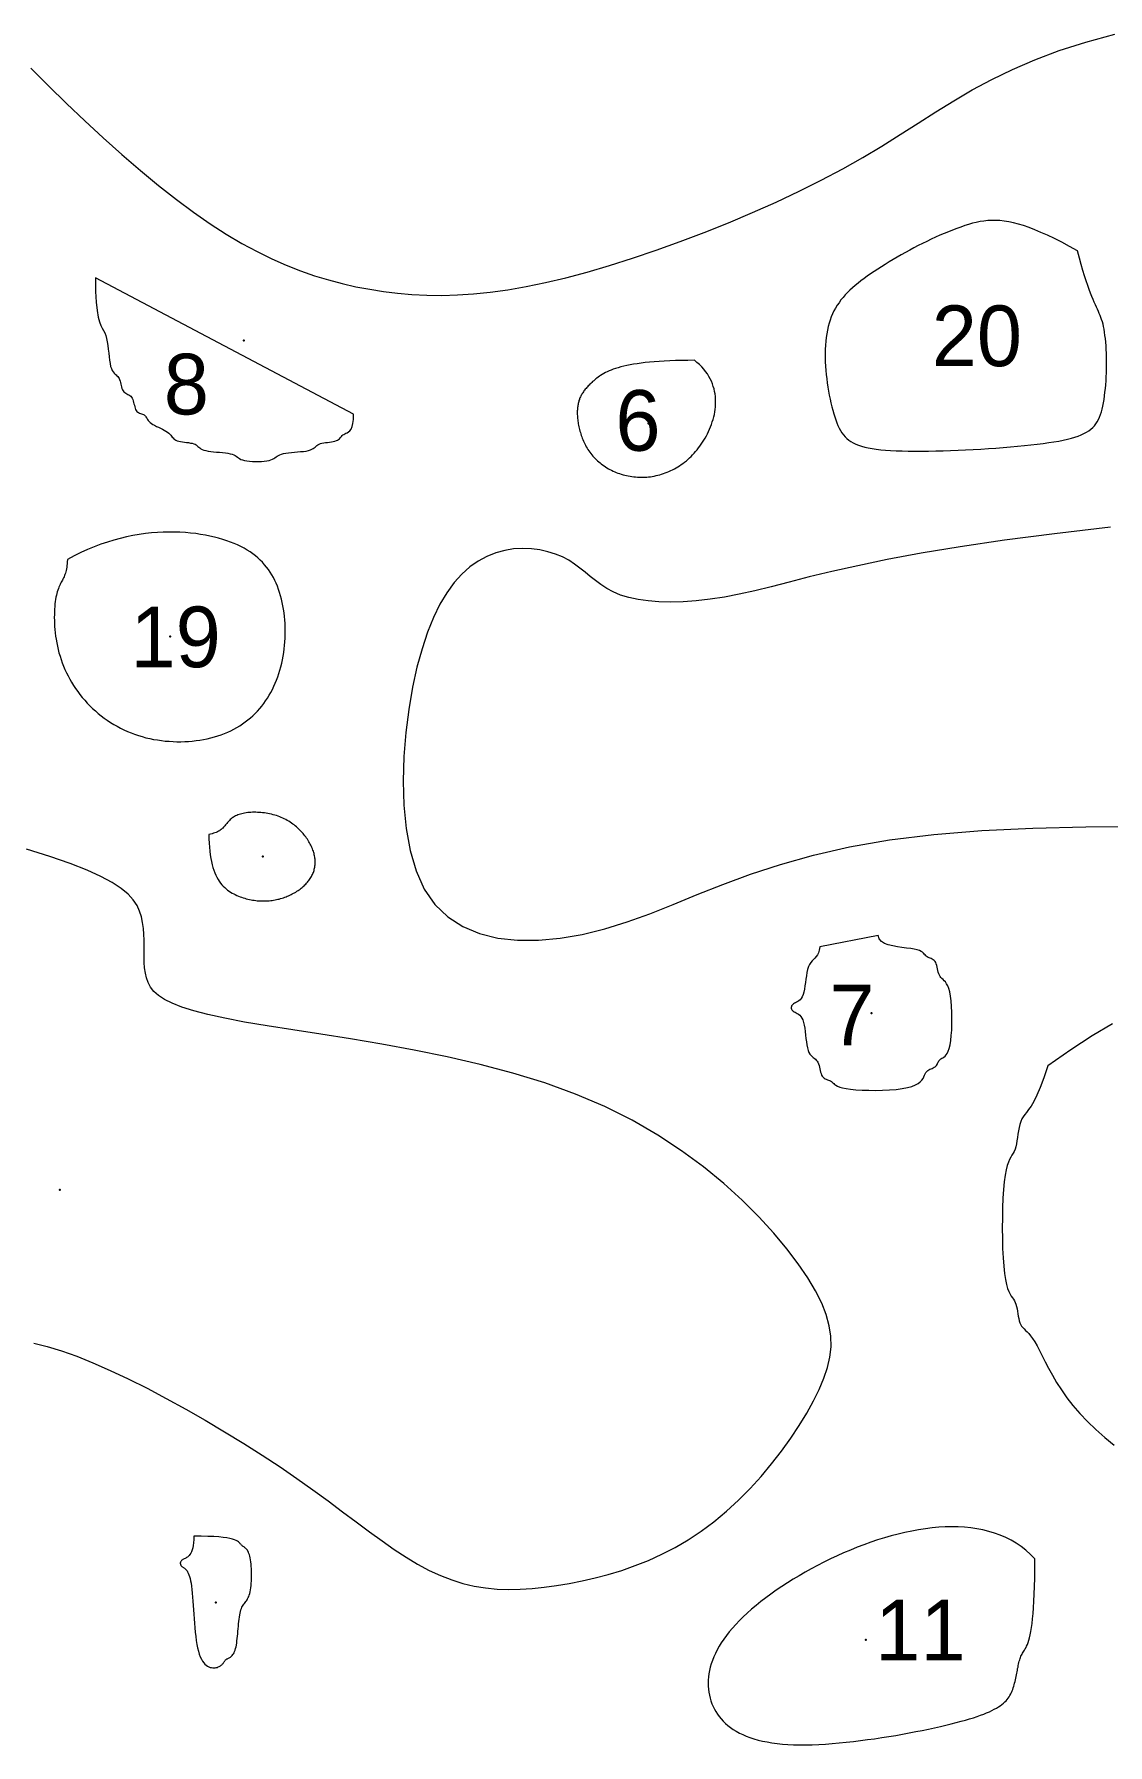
# Model space of a CAD drawing. Header units: millimetres. Extents: x 11.3 to 53.6, y 11.7 to 53.8.
# Drawn here: x 23.58 to 35.12, y 11.74 to 30.12 of the extents above; entities that cross this region are included whole.
import ezdxf
from ezdxf.enums import TextEntityAlignment as Align

# ---------------------------------------------------------------- set-up
doc = ezdxf.new("R2010")
doc.units = ezdxf.units.MM
for name, color, linetype in [('CONTOURS', 1, 'Continuous'), ('DIMENSIONS', 5, 'Continuous'), ('LABELS', 7, 'Continuous')]:
    doc.layers.add(name, color=color, linetype=linetype)

msp = doc.modelspace()

# ---------------------------------------------------------------- linework, layer by layer
at = {"layer": 'CONTOURS', "lineweight": 5}
for points in [[(23.549, 29.756), (23.737, 29.567), (23.93, 29.378), (24.128, 29.19), (24.327, 29.007), (24.527, 28.828), (24.726, 28.658), (24.922, 28.497), (25.113, 28.346), (25.298, 28.209), (25.476, 28.085), (25.649, 27.974), (25.817, 27.874), (25.98, 27.785), (26.138, 27.707), (26.294, 27.638), (26.447, 27.578), (26.597, 27.525), (26.746, 27.48), (26.895, 27.441), (27.043, 27.408), (27.191, 27.38), (27.34, 27.357), (27.491, 27.338), (27.645, 27.324), (27.803, 27.316), (27.965, 27.314), (28.133, 27.319), (28.307, 27.33), (28.487, 27.348), (28.676, 27.375), (28.874, 27.409), (29.081, 27.452), (29.299, 27.504), (29.529, 27.565), (29.768, 27.635), (30.016, 27.713), (30.269, 27.799), (30.527, 27.892), (30.787, 27.99), (31.047, 28.095), (31.305, 28.204), (31.558, 28.317), (31.806, 28.434), (32.045, 28.553), (32.275, 28.674), (32.492, 28.797), (32.697, 28.92), (32.894, 29.043), (33.085, 29.166), (33.275, 29.287), (33.468, 29.406), (33.667, 29.522), (33.876, 29.635), (34.099, 29.743), (34.339, 29.847), (34.6, 29.945), (34.887, 30.037), (35.201, 30.122)], [(35.153, 24.824), (34.553, 24.752), (34.014, 24.682), (33.537, 24.612), (33.119, 24.543), (32.754, 24.475), (32.436, 24.409), (32.157, 24.347), (31.914, 24.288), (31.699, 24.233), (31.506, 24.183), (31.33, 24.14), (31.163, 24.102), (31.003, 24.072), (30.849, 24.048), (30.701, 24.031), (30.56, 24.021), (30.426, 24.017), (30.3, 24.02), (30.183, 24.03), (30.075, 24.045), (29.976, 24.066), (29.888, 24.094), (29.809, 24.127), (29.739, 24.165), (29.676, 24.206), (29.617, 24.249), (29.561, 24.294), (29.506, 24.34), (29.451, 24.384), (29.393, 24.427), (29.331, 24.467), (29.262, 24.504), (29.187, 24.535), (29.105, 24.56), (29.019, 24.579), (28.928, 24.591), (28.834, 24.594), (28.738, 24.589), (28.642, 24.573), (28.545, 24.547), (28.45, 24.509), (28.357, 24.459), (28.267, 24.396), (28.181, 24.319), (28.098, 24.227), (28.02, 24.119), (27.946, 23.995), (27.876, 23.854), (27.812, 23.695), (27.753, 23.517), (27.699, 23.32), (27.651, 23.102), (27.611, 22.865), (27.579, 22.615), (27.558, 22.357), (27.55, 22.095), (27.557, 21.837), (27.581, 21.586), (27.625, 21.348), (27.689, 21.129), (27.777, 20.934), (27.89, 20.769), (28.029, 20.635), (28.19, 20.531), (28.37, 20.456), (28.568, 20.407), (28.781, 20.384), (29.005, 20.384), (29.237, 20.405), (29.475, 20.446), (29.717, 20.505), (29.959, 20.58), (30.202, 20.669), (30.452, 20.768), (30.712, 20.874), (30.988, 20.983), (31.285, 21.093), (31.607, 21.199), (31.961, 21.298), (32.349, 21.387), (32.779, 21.462), (33.253, 21.521), (33.77, 21.562), (34.319, 21.588), (34.889, 21.603), (35.47, 21.608)], [(23.58, 16.052), (23.724, 16.017), (23.877, 15.97), (24.041, 15.912), (24.215, 15.842), (24.401, 15.76), (24.596, 15.669), (24.798, 15.568), (25.004, 15.459), (25.213, 15.345), (25.423, 15.225), (25.631, 15.102), (25.836, 14.976), (26.035, 14.85), (26.227, 14.723), (26.409, 14.599), (26.581, 14.476), (26.744, 14.357), (26.898, 14.242), (27.046, 14.132), (27.187, 14.027), (27.323, 13.928), (27.454, 13.836), (27.582, 13.753), (27.706, 13.677), (27.829, 13.611), (27.951, 13.555), (28.072, 13.508), (28.193, 13.471), (28.315, 13.443), (28.437, 13.423), (28.559, 13.411), (28.684, 13.407), (28.809, 13.408), (28.937, 13.416), (29.067, 13.43), (29.199, 13.448), (29.335, 13.471), (29.473, 13.498), (29.613, 13.53), (29.755, 13.568), (29.899, 13.611), (30.043, 13.662), (30.187, 13.719), (30.331, 13.784), (30.474, 13.858), (30.615, 13.94), (30.754, 14.032), (30.891, 14.134), (31.024, 14.246), (31.154, 14.365), (31.279, 14.491), (31.398, 14.622), (31.511, 14.757), (31.618, 14.894), (31.717, 15.031), (31.808, 15.168), (31.889, 15.302), (31.961, 15.432), (32.023, 15.557), (32.073, 15.676), (32.111, 15.791), (32.137, 15.903), (32.149, 16.014), (32.147, 16.127), (32.13, 16.241), (32.098, 16.36), (32.049, 16.484), (31.983, 16.615), (31.899, 16.755), (31.796, 16.906), (31.674, 17.067), (31.533, 17.236), (31.373, 17.412), (31.194, 17.59), (30.996, 17.77), (30.778, 17.948), (30.542, 18.122), (30.286, 18.29), (30.011, 18.449), (29.717, 18.597), (29.404, 18.731), (29.074, 18.85), (28.73, 18.955), (28.378, 19.049), (28.023, 19.131), (27.669, 19.203), (27.321, 19.267), (26.985, 19.323), (26.664, 19.374), (26.364, 19.42), (26.089, 19.463), (25.845, 19.505), (25.633, 19.545), (25.452, 19.585), (25.299, 19.625), (25.172, 19.665), (25.069, 19.706), (24.986, 19.747), (24.921, 19.79), (24.871, 19.834), (24.835, 19.88), (24.809, 19.928), (24.791, 19.978), (24.779, 20.031), (24.771, 20.086), (24.767, 20.143), (24.765, 20.202), (24.765, 20.262), (24.765, 20.324), (24.765, 20.386), (24.763, 20.448), (24.758, 20.51), (24.75, 20.573), (24.737, 20.634), (24.718, 20.695), (24.69, 20.756), (24.65, 20.817), (24.594, 20.878), (24.52, 20.941), (24.423, 21.005), (24.301, 21.07), (24.152, 21.138), (23.97, 21.209), (23.754, 21.284), (23.5, 21.361)], [(35.174, 19.485), (34.957, 19.357), (34.726, 19.207), (34.479, 19.033), (34.479, 19.033), (34.436, 18.904), (34.397, 18.8), (34.361, 18.717), (34.328, 18.652), (34.299, 18.602), (34.273, 18.564), (34.25, 18.534), (34.231, 18.51), (34.214, 18.487), (34.199, 18.463), (34.188, 18.435), (34.178, 18.404), (34.17, 18.37), (34.164, 18.334), (34.158, 18.298), (34.153, 18.262), (34.147, 18.227), (34.141, 18.194), (34.135, 18.164), (34.127, 18.137), (34.117, 18.114), (34.106, 18.094), (34.094, 18.074), (34.081, 18.053), (34.068, 18.028), (34.055, 17.999), (34.042, 17.962), (34.03, 17.916), (34.02, 17.859), (34.01, 17.789), (34.003, 17.705), (33.997, 17.61), (33.993, 17.507), (33.991, 17.399), (33.99, 17.288), (33.991, 17.178), (33.994, 17.071), (33.999, 16.971), (34.005, 16.88), (34.013, 16.801), (34.023, 16.736), (34.034, 16.683), (34.047, 16.641), (34.059, 16.607), (34.073, 16.581), (34.086, 16.56), (34.098, 16.542), (34.11, 16.526), (34.12, 16.51), (34.13, 16.492), (34.137, 16.471), (34.143, 16.448), (34.149, 16.423), (34.153, 16.396), (34.158, 16.37), (34.162, 16.343), (34.167, 16.317), (34.173, 16.293), (34.18, 16.271), (34.188, 16.252), (34.198, 16.235), (34.21, 16.22), (34.224, 16.206), (34.239, 16.191), (34.256, 16.175), (34.274, 16.156), (34.294, 16.132), (34.316, 16.104), (34.339, 16.069), (34.364, 16.026), (34.39, 15.976), (34.419, 15.918), (34.451, 15.854), (34.487, 15.785), (34.528, 15.711), (34.574, 15.632), (34.626, 15.551), (34.684, 15.467), (34.75, 15.382), (34.824, 15.296), (34.906, 15.21), (34.996, 15.124), (35.091, 15.04), (35.193, 14.957)]]:
    msp.add_lwpolyline(points, dxfattribs=at)
for points in [[(34.8, 27.793), (34.712, 27.841), (34.629, 27.885), (34.55, 27.925), (34.476, 27.96), (34.406, 27.992), (34.34, 28.019), (34.278, 28.043), (34.219, 28.064), (34.163, 28.081), (34.11, 28.095), (34.06, 28.105), (34.011, 28.113), (33.965, 28.118), (33.92, 28.121), (33.876, 28.121), (33.834, 28.118), (33.793, 28.114), (33.751, 28.107), (33.711, 28.099), (33.67, 28.089), (33.628, 28.077), (33.587, 28.064), (33.544, 28.049), (33.5, 28.033), (33.456, 28.016), (33.411, 27.999), (33.366, 27.98), (33.32, 27.96), (33.273, 27.939), (33.227, 27.917), (33.18, 27.895), (33.134, 27.872), (33.087, 27.849), (33.041, 27.825), (32.995, 27.8), (32.949, 27.776), (32.904, 27.75), (32.86, 27.725), (32.816, 27.699), (32.773, 27.674), (32.731, 27.648), (32.69, 27.622), (32.651, 27.597), (32.612, 27.571), (32.575, 27.546), (32.539, 27.521), (32.504, 27.496), (32.471, 27.471), (32.44, 27.446), (32.409, 27.421), (32.38, 27.396), (32.353, 27.371), (32.326, 27.345), (32.301, 27.319), (32.278, 27.292), (32.256, 27.265), (32.235, 27.236), (32.216, 27.208), (32.197, 27.178), (32.181, 27.148), (32.166, 27.116), (32.152, 27.084), (32.139, 27.05), (32.128, 27.015), (32.118, 26.979), (32.11, 26.941), (32.103, 26.902), (32.097, 26.862), (32.092, 26.821), (32.089, 26.778), (32.087, 26.734), (32.086, 26.69), (32.087, 26.645), (32.088, 26.6), (32.09, 26.555), (32.093, 26.509), (32.098, 26.463), (32.103, 26.418), (32.108, 26.373), (32.115, 26.328), (32.122, 26.284), (32.13, 26.241), (32.139, 26.199), (32.148, 26.158), (32.157, 26.118), (32.168, 26.08), (32.178, 26.043), (32.189, 26.009), (32.2, 25.976), (32.212, 25.945), (32.224, 25.915), (32.237, 25.888), (32.251, 25.862), (32.266, 25.839), (32.282, 25.817), (32.3, 25.796), (32.319, 25.777), (32.34, 25.76), (32.363, 25.744), (32.388, 25.729), (32.415, 25.716), (32.445, 25.704), (32.477, 25.693), (32.512, 25.684), (32.55, 25.675), (32.591, 25.668), (32.636, 25.661), (32.684, 25.656), (32.735, 25.651), (32.79, 25.648), (32.85, 25.645), (32.913, 25.643), (32.979, 25.642), (33.049, 25.641), (33.122, 25.641), (33.197, 25.642), (33.274, 25.643), (33.353, 25.645), (33.433, 25.647), (33.514, 25.65), (33.596, 25.654), (33.678, 25.658), (33.76, 25.663), (33.841, 25.668), (33.921, 25.674), (34, 25.68), (34.078, 25.686), (34.154, 25.693), (34.227, 25.7), (34.297, 25.707), (34.365, 25.715), (34.429, 25.723), (34.489, 25.732), (34.545, 25.74), (34.597, 25.749), (34.646, 25.759), (34.691, 25.769), (34.733, 25.779), (34.771, 25.791), (34.806, 25.803), (34.839, 25.815), (34.868, 25.829), (34.895, 25.844), (34.92, 25.86), (34.942, 25.876), (34.962, 25.895), (34.98, 25.914), (34.996, 25.935), (35.011, 25.957), (35.024, 25.981), (35.035, 26.006), (35.046, 26.033), (35.055, 26.062), (35.063, 26.093), (35.071, 26.125), (35.078, 26.16), (35.084, 26.196), (35.089, 26.234), (35.094, 26.273), (35.098, 26.313), (35.102, 26.354), (35.105, 26.396), (35.107, 26.439), (35.109, 26.481), (35.11, 26.524), (35.111, 26.567), (35.111, 26.61), (35.11, 26.652), (35.109, 26.694), (35.107, 26.734), (35.105, 26.774), (35.102, 26.813), (35.098, 26.85), (35.094, 26.885), (35.09, 26.919), (35.084, 26.95), (35.079, 26.979), (35.073, 27.006), (35.066, 27.031), (35.058, 27.055), (35.051, 27.077), (35.042, 27.099), (35.033, 27.121), (35.023, 27.143), (35.013, 27.165), (35.002, 27.189), (34.991, 27.214), (34.979, 27.241), (34.966, 27.271), (34.952, 27.303), (34.938, 27.339), (34.924, 27.378), (34.908, 27.421), (34.892, 27.47), (34.875, 27.523), (34.857, 27.581), (34.839, 27.645), (34.82, 27.716), (34.8, 27.793)], [(24.242, 27.504), (24.244, 27.358), (24.251, 27.242), (24.26, 27.151), (24.272, 27.082), (24.286, 27.03), (24.3, 26.991), (24.315, 26.961), (24.33, 26.936), (24.343, 26.912), (24.354, 26.884), (24.363, 26.851), (24.37, 26.815), (24.376, 26.776), (24.381, 26.735), (24.385, 26.694), (24.39, 26.654), (24.394, 26.617), (24.4, 26.582), (24.406, 26.552), (24.414, 26.528), (24.423, 26.508), (24.432, 26.492), (24.443, 26.479), (24.453, 26.469), (24.464, 26.46), (24.474, 26.451), (24.483, 26.443), (24.491, 26.433), (24.498, 26.422), (24.503, 26.409), (24.508, 26.394), (24.512, 26.378), (24.516, 26.362), (24.519, 26.346), (24.523, 26.33), (24.528, 26.315), (24.534, 26.301), (24.54, 26.289), (24.549, 26.279), (24.558, 26.271), (24.569, 26.263), (24.58, 26.257), (24.591, 26.251), (24.602, 26.245), (24.613, 26.238), (24.622, 26.23), (24.631, 26.22), (24.638, 26.209), (24.644, 26.196), (24.649, 26.181), (24.653, 26.165), (24.657, 26.149), (24.661, 26.133), (24.665, 26.117), (24.669, 26.103), (24.674, 26.089), (24.681, 26.078), (24.689, 26.068), (24.698, 26.061), (24.707, 26.055), (24.718, 26.05), (24.728, 26.046), (24.739, 26.042), (24.749, 26.038), (24.759, 26.034), (24.767, 26.03), (24.774, 26.024), (24.78, 26.017), (24.786, 26.009), (24.791, 26), (24.797, 25.991), (24.803, 25.981), (24.811, 25.971), (24.82, 25.96), (24.831, 25.95), (24.845, 25.939), (24.861, 25.928), (24.879, 25.918), (24.899, 25.907), (24.92, 25.897), (24.941, 25.886), (24.962, 25.876), (24.982, 25.865), (25.001, 25.854), (25.017, 25.844), (25.031, 25.833), (25.043, 25.822), (25.052, 25.812), (25.061, 25.801), (25.069, 25.791), (25.077, 25.782), (25.085, 25.773), (25.095, 25.765), (25.107, 25.758), (25.121, 25.752), (25.138, 25.748), (25.157, 25.744), (25.178, 25.74), (25.199, 25.737), (25.221, 25.735), (25.243, 25.732), (25.263, 25.728), (25.282, 25.725), (25.299, 25.72), (25.313, 25.714), (25.325, 25.707), (25.336, 25.699), (25.345, 25.691), (25.355, 25.683), (25.365, 25.675), (25.376, 25.666), (25.391, 25.659), (25.408, 25.652), (25.429, 25.646), (25.454, 25.641), (25.482, 25.637), (25.513, 25.634), (25.545, 25.631), (25.577, 25.628), (25.609, 25.626), (25.639, 25.622), (25.667, 25.618), (25.692, 25.613), (25.713, 25.607), (25.73, 25.601), (25.744, 25.593), (25.756, 25.585), (25.768, 25.576), (25.779, 25.568), (25.792, 25.56), (25.807, 25.552), (25.824, 25.546), (25.845, 25.54), (25.871, 25.535), (25.899, 25.532), (25.93, 25.53), (25.962, 25.528), (25.994, 25.529), (26.026, 25.53), (26.056, 25.532), (26.084, 25.536), (26.109, 25.541), (26.129, 25.547), (26.146, 25.554), (26.16, 25.561), (26.172, 25.57), (26.184, 25.578), (26.196, 25.586), (26.209, 25.594), (26.224, 25.602), (26.242, 25.609), (26.263, 25.614), (26.289, 25.619), (26.319, 25.623), (26.35, 25.626), (26.383, 25.629), (26.416, 25.632), (26.448, 25.635), (26.479, 25.638), (26.508, 25.642), (26.532, 25.647), (26.553, 25.653), (26.57, 25.66), (26.584, 25.668), (26.595, 25.676), (26.605, 25.684), (26.615, 25.693), (26.624, 25.701), (26.634, 25.708), (26.646, 25.715), (26.66, 25.721), (26.677, 25.725), (26.696, 25.729), (26.716, 25.732), (26.737, 25.735), (26.758, 25.738), (26.779, 25.741), (26.799, 25.744), (26.817, 25.749), (26.833, 25.754), (26.846, 25.76), (26.857, 25.767), (26.866, 25.774), (26.874, 25.783), (26.881, 25.791), (26.888, 25.799), (26.895, 25.807), (26.902, 25.815), (26.911, 25.821), (26.922, 25.827), (26.935, 25.832), (26.949, 25.839), (26.963, 25.847), (26.977, 25.86), (26.99, 25.878), (27.001, 25.904), (27.01, 25.937), (27.016, 25.981), (27.018, 26.037), (24.242, 27.504)], [(30.68, 26.617), (30.609, 26.616), (30.541, 26.615), (30.476, 26.614), (30.415, 26.611), (30.357, 26.608), (30.301, 26.605), (30.249, 26.601), (30.199, 26.597), (30.152, 26.592), (30.108, 26.586), (30.066, 26.58), (30.026, 26.574), (29.989, 26.567), (29.954, 26.56), (29.921, 26.553), (29.89, 26.545), (29.861, 26.537), (29.834, 26.529), (29.809, 26.52), (29.786, 26.512), (29.763, 26.503), (29.743, 26.493), (29.724, 26.484), (29.706, 26.475), (29.689, 26.465), (29.673, 26.455), (29.659, 26.446), (29.645, 26.436), (29.632, 26.426), (29.62, 26.416), (29.609, 26.407), (29.598, 26.397), (29.587, 26.388), (29.577, 26.378), (29.567, 26.369), (29.558, 26.36), (29.549, 26.35), (29.54, 26.341), (29.532, 26.332), (29.524, 26.323), (29.516, 26.314), (29.508, 26.305), (29.501, 26.296), (29.494, 26.287), (29.488, 26.278), (29.482, 26.269), (29.476, 26.26), (29.47, 26.251), (29.465, 26.242), (29.46, 26.232), (29.456, 26.223), (29.451, 26.213), (29.447, 26.203), (29.444, 26.194), (29.44, 26.184), (29.437, 26.173), (29.434, 26.163), (29.432, 26.152), (29.43, 26.142), (29.428, 26.131), (29.426, 26.119), (29.425, 26.108), (29.424, 26.096), (29.423, 26.084), (29.422, 26.072), (29.422, 26.059), (29.422, 26.046), (29.422, 26.033), (29.423, 26.019), (29.424, 26.006), (29.425, 25.991), (29.427, 25.977), (29.428, 25.963), (29.431, 25.948), (29.433, 25.933), (29.436, 25.918), (29.439, 25.903), (29.442, 25.888), (29.446, 25.872), (29.45, 25.857), (29.455, 25.841), (29.459, 25.826), (29.464, 25.81), (29.47, 25.795), (29.476, 25.779), (29.482, 25.764), (29.489, 25.748), (29.496, 25.733), (29.503, 25.718), (29.511, 25.703), (29.519, 25.688), (29.528, 25.673), (29.537, 25.658), (29.547, 25.644), (29.556, 25.629), (29.567, 25.615), (29.578, 25.602), (29.589, 25.588), (29.601, 25.575), (29.613, 25.562), (29.625, 25.549), (29.638, 25.537), (29.652, 25.525), (29.666, 25.514), (29.68, 25.503), (29.694, 25.492), (29.71, 25.481), (29.725, 25.471), (29.741, 25.462), (29.757, 25.452), (29.773, 25.443), (29.79, 25.435), (29.807, 25.427), (29.824, 25.419), (29.841, 25.412), (29.859, 25.405), (29.877, 25.399), (29.895, 25.393), (29.914, 25.387), (29.933, 25.382), (29.951, 25.378), (29.97, 25.374), (29.99, 25.37), (30.009, 25.367), (30.028, 25.365), (30.048, 25.363), (30.068, 25.361), (30.088, 25.36), (30.107, 25.36), (30.127, 25.36), (30.147, 25.361), (30.168, 25.362), (30.188, 25.364), (30.208, 25.366), (30.228, 25.369), (30.248, 25.373), (30.268, 25.377), (30.288, 25.381), (30.308, 25.387), (30.328, 25.392), (30.348, 25.399), (30.368, 25.406), (30.387, 25.414), (30.407, 25.422), (30.426, 25.431), (30.446, 25.44), (30.465, 25.45), (30.484, 25.461), (30.503, 25.472), (30.521, 25.484), (30.54, 25.496), (30.558, 25.509), (30.576, 25.523), (30.594, 25.537), (30.611, 25.552), (30.628, 25.568), (30.645, 25.584), (30.662, 25.601), (30.678, 25.619), (30.694, 25.637), (30.71, 25.655), (30.725, 25.675), (30.74, 25.695), (30.755, 25.715), (30.769, 25.737), (30.783, 25.759), (30.796, 25.781), (30.809, 25.805), (30.821, 25.828), (30.833, 25.853), (30.844, 25.877), (30.855, 25.903), (30.864, 25.928), (30.873, 25.954), (30.881, 25.981), (30.888, 26.008), (30.895, 26.034), (30.9, 26.062), (30.904, 26.089), (30.907, 26.117), (30.909, 26.144), (30.909, 26.172), (30.909, 26.2), (30.907, 26.227), (30.903, 26.255), (30.898, 26.283), (30.892, 26.31), (30.884, 26.337), (30.875, 26.365), (30.864, 26.391), (30.851, 26.418), (30.836, 26.444), (30.82, 26.47), (30.801, 26.496), (30.781, 26.521), (30.759, 26.546), (30.735, 26.57), (30.708, 26.593), (30.68, 26.617)], [(23.941, 24.476), (23.94, 24.452), (23.939, 24.431), (23.937, 24.411), (23.935, 24.392), (23.932, 24.375), (23.929, 24.359), (23.925, 24.343), (23.92, 24.329), (23.915, 24.316), (23.91, 24.303), (23.905, 24.29), (23.899, 24.278), (23.893, 24.266), (23.887, 24.255), (23.881, 24.243), (23.875, 24.231), (23.868, 24.219), (23.862, 24.206), (23.856, 24.192), (23.85, 24.178), (23.844, 24.163), (23.838, 24.147), (23.833, 24.13), (23.828, 24.111), (23.823, 24.092), (23.818, 24.07), (23.814, 24.047), (23.811, 24.023), (23.807, 23.998), (23.805, 23.971), (23.803, 23.943), (23.801, 23.914), (23.801, 23.884), (23.8, 23.853), (23.801, 23.822), (23.802, 23.789), (23.804, 23.756), (23.807, 23.722), (23.811, 23.688), (23.815, 23.653), (23.82, 23.618), (23.827, 23.582), (23.834, 23.546), (23.842, 23.51), (23.851, 23.474), (23.862, 23.438), (23.873, 23.402), (23.886, 23.366), (23.9, 23.33), (23.915, 23.294), (23.931, 23.259), (23.948, 23.224), (23.967, 23.19), (23.986, 23.156), (24.007, 23.122), (24.029, 23.089), (24.052, 23.057), (24.076, 23.025), (24.101, 22.994), (24.128, 22.963), (24.155, 22.933), (24.183, 22.904), (24.212, 22.876), (24.242, 22.849), (24.273, 22.822), (24.304, 22.796), (24.337, 22.772), (24.37, 22.748), (24.404, 22.725), (24.439, 22.704), (24.475, 22.683), (24.512, 22.663), (24.549, 22.645), (24.587, 22.628), (24.625, 22.612), (24.664, 22.598), (24.704, 22.584), (24.744, 22.572), (24.785, 22.561), (24.826, 22.552), (24.867, 22.543), (24.909, 22.536), (24.951, 22.53), (24.993, 22.525), (25.035, 22.522), (25.077, 22.519), (25.119, 22.518), (25.16, 22.518), (25.202, 22.519), (25.243, 22.521), (25.284, 22.525), (25.325, 22.529), (25.365, 22.535), (25.405, 22.542), (25.444, 22.55), (25.483, 22.559), (25.521, 22.569), (25.558, 22.58), (25.594, 22.593), (25.63, 22.606), (25.664, 22.621), (25.698, 22.636), (25.731, 22.653), (25.763, 22.671), (25.794, 22.689), (25.824, 22.709), (25.853, 22.73), (25.881, 22.751), (25.908, 22.774), (25.934, 22.797), (25.96, 22.822), (25.984, 22.847), (26.008, 22.873), (26.03, 22.9), (26.052, 22.928), (26.072, 22.957), (26.092, 22.987), (26.111, 23.017), (26.129, 23.048), (26.146, 23.08), (26.161, 23.113), (26.176, 23.146), (26.19, 23.18), (26.203, 23.215), (26.215, 23.251), (26.226, 23.287), (26.236, 23.324), (26.245, 23.361), (26.254, 23.399), (26.261, 23.437), (26.267, 23.476), (26.272, 23.514), (26.276, 23.553), (26.279, 23.592), (26.282, 23.632), (26.283, 23.671), (26.283, 23.71), (26.283, 23.749), (26.281, 23.788), (26.278, 23.827), (26.275, 23.865), (26.27, 23.903), (26.265, 23.941), (26.258, 23.978), (26.251, 24.015), (26.242, 24.051), (26.233, 24.086), (26.222, 24.121), (26.211, 24.155), (26.199, 24.188), (26.185, 24.22), (26.171, 24.251), (26.155, 24.282), (26.139, 24.311), (26.121, 24.34), (26.102, 24.368), (26.082, 24.394), (26.061, 24.42), (26.038, 24.446), (26.014, 24.47), (25.989, 24.493), (25.962, 24.516), (25.934, 24.537), (25.904, 24.558), (25.873, 24.578), (25.841, 24.597), (25.807, 24.615), (25.771, 24.632), (25.734, 24.648), (25.695, 24.664), (25.654, 24.678), (25.611, 24.692), (25.567, 24.705), (25.521, 24.716), (25.473, 24.727), (25.424, 24.737), (25.373, 24.746), (25.32, 24.754), (25.265, 24.76), (25.209, 24.765), (25.151, 24.769), (25.092, 24.771), (25.032, 24.771), (24.971, 24.77), (24.908, 24.766), (24.844, 24.761), (24.779, 24.754), (24.713, 24.745), (24.646, 24.733), (24.578, 24.719), (24.51, 24.703), (24.441, 24.684), (24.371, 24.663), (24.3, 24.639), (24.229, 24.612), (24.157, 24.583), (24.086, 24.55), (24.013, 24.515), (23.941, 24.476)], [(25.462, 21.522), (25.463, 21.473), (25.464, 21.427), (25.467, 21.383), (25.471, 21.341), (25.476, 21.301), (25.482, 21.264), (25.489, 21.229), (25.497, 21.196), (25.506, 21.165), (25.515, 21.136), (25.526, 21.109), (25.537, 21.084), (25.549, 21.06), (25.561, 21.038), (25.574, 21.018), (25.588, 20.999), (25.602, 20.981), (25.617, 20.965), (25.632, 20.95), (25.647, 20.936), (25.663, 20.923), (25.679, 20.912), (25.695, 20.901), (25.712, 20.891), (25.729, 20.882), (25.746, 20.874), (25.763, 20.866), (25.78, 20.859), (25.797, 20.852), (25.814, 20.846), (25.831, 20.84), (25.848, 20.835), (25.864, 20.83), (25.881, 20.826), (25.898, 20.822), (25.915, 20.819), (25.932, 20.816), (25.948, 20.813), (25.965, 20.811), (25.982, 20.809), (25.998, 20.808), (26.015, 20.807), (26.031, 20.806), (26.047, 20.806), (26.063, 20.806), (26.079, 20.806), (26.095, 20.807), (26.111, 20.809), (26.127, 20.81), (26.142, 20.812), (26.158, 20.815), (26.173, 20.817), (26.189, 20.82), (26.204, 20.824), (26.219, 20.827), (26.233, 20.831), (26.248, 20.836), (26.263, 20.84), (26.277, 20.845), (26.291, 20.85), (26.305, 20.856), (26.319, 20.862), (26.332, 20.868), (26.346, 20.874), (26.359, 20.881), (26.372, 20.888), (26.384, 20.895), (26.397, 20.902), (26.409, 20.91), (26.421, 20.917), (26.432, 20.926), (26.443, 20.934), (26.454, 20.942), (26.465, 20.951), (26.475, 20.96), (26.485, 20.969), (26.495, 20.978), (26.504, 20.988), (26.513, 20.997), (26.522, 21.007), (26.53, 21.017), (26.538, 21.027), (26.545, 21.037), (26.552, 21.048), (26.559, 21.058), (26.565, 21.069), (26.57, 21.08), (26.576, 21.091), (26.58, 21.102), (26.585, 21.113), (26.589, 21.124), (26.592, 21.135), (26.595, 21.147), (26.598, 21.158), (26.6, 21.17), (26.602, 21.182), (26.603, 21.193), (26.604, 21.205), (26.604, 21.217), (26.604, 21.229), (26.604, 21.241), (26.603, 21.254), (26.602, 21.266), (26.6, 21.278), (26.598, 21.291), (26.595, 21.303), (26.592, 21.316), (26.589, 21.328), (26.585, 21.341), (26.58, 21.353), (26.576, 21.366), (26.57, 21.379), (26.565, 21.392), (26.559, 21.405), (26.552, 21.417), (26.545, 21.43), (26.538, 21.443), (26.53, 21.456), (26.522, 21.469), (26.513, 21.481), (26.504, 21.494), (26.494, 21.507), (26.484, 21.519), (26.474, 21.531), (26.463, 21.543), (26.452, 21.555), (26.441, 21.567), (26.429, 21.579), (26.417, 21.59), (26.404, 21.601), (26.391, 21.612), (26.378, 21.623), (26.364, 21.633), (26.35, 21.643), (26.335, 21.653), (26.32, 21.662), (26.305, 21.671), (26.289, 21.68), (26.273, 21.688), (26.257, 21.696), (26.24, 21.703), (26.223, 21.71), (26.206, 21.717), (26.188, 21.723), (26.17, 21.728), (26.152, 21.733), (26.134, 21.738), (26.115, 21.742), (26.097, 21.746), (26.078, 21.749), (26.059, 21.752), (26.04, 21.754), (26.022, 21.756), (26.003, 21.757), (25.985, 21.758), (25.966, 21.759), (25.948, 21.759), (25.93, 21.759), (25.913, 21.758), (25.895, 21.757), (25.879, 21.755), (25.862, 21.753), (25.846, 21.75), (25.83, 21.747), (25.815, 21.744), (25.801, 21.74), (25.787, 21.736), (25.774, 21.731), (25.761, 21.726), (25.749, 21.721), (25.738, 21.715), (25.728, 21.708), (25.718, 21.702), (25.709, 21.695), (25.7, 21.687), (25.692, 21.68), (25.685, 21.672), (25.677, 21.664), (25.67, 21.656), (25.663, 21.648), (25.656, 21.639), (25.649, 21.631), (25.642, 21.623), (25.635, 21.615), (25.628, 21.606), (25.62, 21.598), (25.612, 21.59), (25.604, 21.583), (25.595, 21.575), (25.585, 21.568), (25.575, 21.561), (25.564, 21.555), (25.553, 21.549), (25.54, 21.543), (25.527, 21.538), (25.512, 21.533), (25.497, 21.529), (25.48, 21.525), (25.462, 21.522)], [(32.028, 20.312), (32.023, 20.278), (32.015, 20.25), (32.004, 20.227), (31.99, 20.208), (31.976, 20.192), (31.961, 20.177), (31.945, 20.162), (31.931, 20.145), (31.918, 20.124), (31.906, 20.1), (31.897, 20.07), (31.89, 20.038), (31.884, 20.002), (31.879, 19.966), (31.874, 19.929), (31.869, 19.893), (31.863, 19.858), (31.857, 19.827), (31.849, 19.8), (31.84, 19.777), (31.829, 19.759), (31.817, 19.745), (31.804, 19.734), (31.792, 19.725), (31.779, 19.718), (31.767, 19.712), (31.755, 19.706), (31.745, 19.701), (31.737, 19.694), (31.73, 19.687), (31.726, 19.679), (31.723, 19.67), (31.721, 19.661), (31.722, 19.652), (31.724, 19.643), (31.729, 19.635), (31.735, 19.627), (31.742, 19.62), (31.752, 19.614), (31.763, 19.609), (31.775, 19.603), (31.787, 19.596), (31.8, 19.588), (31.813, 19.578), (31.825, 19.564), (31.836, 19.548), (31.846, 19.527), (31.855, 19.501), (31.861, 19.471), (31.867, 19.438), (31.872, 19.402), (31.876, 19.365), (31.88, 19.328), (31.884, 19.292), (31.89, 19.258), (31.896, 19.227), (31.903, 19.2), (31.912, 19.178), (31.922, 19.16), (31.934, 19.146), (31.945, 19.134), (31.957, 19.124), (31.969, 19.115), (31.981, 19.106), (31.991, 19.096), (32, 19.085), (32.008, 19.072), (32.014, 19.056), (32.02, 19.039), (32.024, 19.021), (32.028, 19.003), (32.032, 18.984), (32.037, 18.967), (32.042, 18.95), (32.048, 18.935), (32.055, 18.922), (32.064, 18.911), (32.075, 18.902), (32.086, 18.896), (32.098, 18.89), (32.11, 18.885), (32.122, 18.881), (32.134, 18.877), (32.144, 18.872), (32.154, 18.867), (32.162, 18.86), (32.17, 18.852), (32.178, 18.843), (32.188, 18.834), (32.202, 18.825), (32.219, 18.815), (32.243, 18.806), (32.273, 18.797), (32.312, 18.789), (32.36, 18.782), (32.417, 18.777), (32.483, 18.773), (32.554, 18.771), (32.628, 18.77), (32.704, 18.772), (32.778, 18.775), (32.848, 18.781), (32.914, 18.789), (32.971, 18.8), (33.018, 18.812), (33.056, 18.828), (33.086, 18.844), (33.109, 18.862), (33.125, 18.881), (33.138, 18.899), (33.147, 18.917), (33.155, 18.934), (33.162, 18.949), (33.169, 18.963), (33.179, 18.974), (33.189, 18.983), (33.201, 18.99), (33.212, 18.997), (33.225, 19.002), (33.237, 19.007), (33.248, 19.012), (33.259, 19.018), (33.268, 19.024), (33.276, 19.031), (33.283, 19.039), (33.289, 19.048), (33.294, 19.058), (33.299, 19.068), (33.304, 19.077), (33.309, 19.087), (33.315, 19.095), (33.322, 19.103), (33.33, 19.11), (33.34, 19.115), (33.351, 19.121), (33.362, 19.128), (33.375, 19.138), (33.387, 19.151), (33.399, 19.168), (33.41, 19.191), (33.42, 19.221), (33.429, 19.259), (33.437, 19.305), (33.442, 19.359), (33.446, 19.418), (33.448, 19.481), (33.449, 19.546), (33.448, 19.61), (33.445, 19.673), (33.44, 19.731), (33.434, 19.784), (33.425, 19.829), (33.415, 19.865), (33.404, 19.894), (33.392, 19.917), (33.379, 19.935), (33.366, 19.949), (33.354, 19.961), (33.342, 19.972), (33.331, 19.982), (33.321, 19.994), (33.314, 20.008), (33.307, 20.023), (33.302, 20.041), (33.297, 20.059), (33.293, 20.077), (33.289, 20.096), (33.285, 20.113), (33.28, 20.13), (33.274, 20.145), (33.267, 20.157), (33.258, 20.167), (33.248, 20.175), (33.237, 20.182), (33.226, 20.187), (33.215, 20.192), (33.204, 20.196), (33.193, 20.2), (33.183, 20.205), (33.174, 20.211), (33.167, 20.218), (33.16, 20.226), (33.152, 20.235), (33.144, 20.244), (33.132, 20.254), (33.118, 20.263), (33.099, 20.272), (33.074, 20.281), (33.044, 20.288), (33.006, 20.295), (32.961, 20.3), (32.912, 20.306), (32.862, 20.313), (32.812, 20.322), (32.765, 20.334), (32.723, 20.35), (32.69, 20.372), (32.666, 20.399), (32.656, 20.434), (32.028, 20.312)], [(25.299, 13.98), (25.299, 13.942), (25.296, 13.908), (25.293, 13.879), (25.288, 13.853), (25.282, 13.831), (25.275, 13.812), (25.267, 13.796), (25.259, 13.783), (25.251, 13.772), (25.242, 13.763), (25.232, 13.755), (25.223, 13.749), (25.214, 13.744), (25.206, 13.74), (25.197, 13.737), (25.19, 13.733), (25.183, 13.729), (25.177, 13.725), (25.171, 13.721), (25.167, 13.716), (25.163, 13.711), (25.16, 13.706), (25.158, 13.701), (25.156, 13.696), (25.155, 13.691), (25.155, 13.685), (25.156, 13.68), (25.157, 13.675), (25.159, 13.67), (25.161, 13.665), (25.164, 13.661), (25.168, 13.657), (25.172, 13.653), (25.177, 13.649), (25.182, 13.646), (25.188, 13.642), (25.194, 13.639), (25.2, 13.634), (25.207, 13.629), (25.214, 13.622), (25.22, 13.614), (25.227, 13.605), (25.234, 13.594), (25.241, 13.58), (25.247, 13.564), (25.254, 13.546), (25.26, 13.524), (25.265, 13.5), (25.271, 13.472), (25.275, 13.44), (25.279, 13.404), (25.283, 13.366), (25.287, 13.324), (25.29, 13.28), (25.293, 13.235), (25.296, 13.188), (25.299, 13.14), (25.303, 13.091), (25.306, 13.043), (25.31, 12.994), (25.315, 12.947), (25.32, 12.902), (25.326, 12.858), (25.333, 12.816), (25.34, 12.778), (25.349, 12.742), (25.358, 12.71), (25.369, 12.683), (25.381, 12.658), (25.393, 12.637), (25.406, 12.619), (25.42, 12.604), (25.433, 12.592), (25.448, 12.582), (25.462, 12.575), (25.476, 12.569), (25.49, 12.566), (25.504, 12.564), (25.517, 12.564), (25.53, 12.565), (25.542, 12.567), (25.553, 12.569), (25.563, 12.573), (25.573, 12.577), (25.581, 12.581), (25.588, 12.586), (25.594, 12.591), (25.6, 12.596), (25.605, 12.601), (25.61, 12.606), (25.614, 12.612), (25.618, 12.617), (25.622, 12.623), (25.625, 12.628), (25.629, 12.633), (25.632, 12.638), (25.636, 12.643), (25.64, 12.648), (25.645, 12.652), (25.649, 12.655), (25.655, 12.659), (25.661, 12.662), (25.667, 12.665), (25.673, 12.668), (25.68, 12.671), (25.687, 12.675), (25.694, 12.68), (25.7, 12.685), (25.707, 12.691), (25.714, 12.698), (25.721, 12.706), (25.727, 12.715), (25.733, 12.726), (25.739, 12.739), (25.745, 12.754), (25.749, 12.77), (25.754, 12.789), (25.758, 12.809), (25.761, 12.831), (25.764, 12.855), (25.767, 12.879), (25.77, 12.905), (25.772, 12.931), (25.774, 12.958), (25.777, 12.984), (25.779, 13.011), (25.781, 13.037), (25.784, 13.062), (25.787, 13.087), (25.79, 13.11), (25.794, 13.132), (25.798, 13.152), (25.802, 13.171), (25.807, 13.187), (25.813, 13.202), (25.818, 13.215), (25.825, 13.226), (25.831, 13.237), (25.838, 13.247), (25.845, 13.257), (25.851, 13.266), (25.858, 13.276), (25.865, 13.285), (25.872, 13.295), (25.878, 13.306), (25.884, 13.318), (25.89, 13.331), (25.896, 13.346), (25.901, 13.363), (25.905, 13.381), (25.909, 13.402), (25.912, 13.424), (25.915, 13.447), (25.917, 13.472), (25.919, 13.497), (25.92, 13.523), (25.921, 13.55), (25.921, 13.577), (25.92, 13.603), (25.919, 13.629), (25.918, 13.655), (25.916, 13.679), (25.913, 13.702), (25.91, 13.724), (25.907, 13.745), (25.903, 13.763), (25.898, 13.779), (25.893, 13.794), (25.888, 13.806), (25.882, 13.817), (25.876, 13.827), (25.87, 13.835), (25.863, 13.843), (25.857, 13.849), (25.85, 13.854), (25.844, 13.859), (25.837, 13.864), (25.831, 13.868), (25.825, 13.872), (25.819, 13.877), (25.814, 13.881), (25.808, 13.886), (25.804, 13.892), (25.799, 13.898), (25.794, 13.905), (25.787, 13.911), (25.779, 13.919), (25.768, 13.926), (25.754, 13.933), (25.737, 13.94), (25.715, 13.947), (25.687, 13.954), (25.654, 13.96), (25.615, 13.965), (25.568, 13.97), (25.514, 13.974), (25.452, 13.977), (25.38, 13.979), (25.299, 13.98)], [(34.34, 13.736), (34.293, 13.783), (34.244, 13.827), (34.192, 13.867), (34.139, 13.903), (34.084, 13.935), (34.027, 13.964), (33.968, 13.989), (33.908, 14.012), (33.846, 14.03), (33.782, 14.046), (33.718, 14.059), (33.652, 14.068), (33.585, 14.075), (33.517, 14.079), (33.447, 14.08), (33.377, 14.078), (33.307, 14.074), (33.235, 14.068), (33.163, 14.059), (33.091, 14.048), (33.018, 14.034), (32.944, 14.019), (32.871, 14.001), (32.797, 13.982), (32.723, 13.961), (32.649, 13.938), (32.576, 13.913), (32.502, 13.887), (32.429, 13.859), (32.357, 13.83), (32.285, 13.799), (32.214, 13.767), (32.143, 13.734), (32.073, 13.7), (32.005, 13.665), (31.937, 13.629), (31.871, 13.592), (31.806, 13.554), (31.742, 13.516), (31.68, 13.477), (31.619, 13.437), (31.56, 13.397), (31.503, 13.357), (31.448, 13.316), (31.395, 13.275), (31.344, 13.234), (31.296, 13.193), (31.249, 13.152), (31.206, 13.112), (31.164, 13.071), (31.126, 13.03), (31.09, 12.99), (31.056, 12.951), (31.025, 12.911), (30.997, 12.872), (30.97, 12.833), (30.947, 12.795), (30.925, 12.756), (30.906, 12.719), (30.889, 12.681), (30.874, 12.644), (30.862, 12.608), (30.851, 12.572), (30.842, 12.536), (30.836, 12.501), (30.831, 12.466), (30.828, 12.432), (30.828, 12.399), (30.828, 12.365), (30.831, 12.333), (30.836, 12.301), (30.842, 12.269), (30.849, 12.238), (30.859, 12.208), (30.869, 12.178), (30.882, 12.149), (30.895, 12.121), (30.911, 12.093), (30.928, 12.066), (30.947, 12.04), (30.967, 12.015), (30.99, 11.99), (31.014, 11.967), (31.04, 11.944), (31.068, 11.922), (31.098, 11.902), (31.13, 11.882), (31.164, 11.863), (31.2, 11.846), (31.238, 11.83), (31.278, 11.814), (31.321, 11.8), (31.366, 11.788), (31.413, 11.777), (31.462, 11.767), (31.514, 11.758), (31.569, 11.751), (31.626, 11.745), (31.685, 11.741), (31.747, 11.738), (31.811, 11.737), (31.878, 11.737), (31.947, 11.738), (32.017, 11.741), (32.09, 11.745), (32.163, 11.751), (32.237, 11.757), (32.313, 11.764), (32.389, 11.773), (32.465, 11.782), (32.541, 11.792), (32.618, 11.802), (32.694, 11.814), (32.769, 11.826), (32.844, 11.838), (32.918, 11.851), (32.99, 11.864), (33.061, 11.878), (33.13, 11.891), (33.197, 11.905), (33.262, 11.919), (33.325, 11.934), (33.385, 11.948), (33.442, 11.961), (33.496, 11.975), (33.547, 11.989), (33.594, 12.002), (33.639, 12.015), (33.681, 12.028), (33.72, 12.041), (33.757, 12.054), (33.791, 12.067), (33.822, 12.079), (33.852, 12.092), (33.879, 12.105), (33.904, 12.118), (33.927, 12.13), (33.948, 12.143), (33.968, 12.156), (33.986, 12.17), (34.002, 12.183), (34.017, 12.197), (34.03, 12.21), (34.042, 12.225), (34.053, 12.239), (34.063, 12.253), (34.072, 12.268), (34.081, 12.284), (34.088, 12.299), (34.095, 12.315), (34.102, 12.332), (34.108, 12.348), (34.113, 12.365), (34.118, 12.382), (34.123, 12.4), (34.127, 12.417), (34.131, 12.435), (34.135, 12.452), (34.139, 12.47), (34.142, 12.487), (34.146, 12.505), (34.149, 12.522), (34.152, 12.539), (34.155, 12.556), (34.159, 12.572), (34.162, 12.589), (34.165, 12.604), (34.169, 12.62), (34.173, 12.634), (34.177, 12.649), (34.181, 12.663), (34.186, 12.676), (34.191, 12.688), (34.196, 12.7), (34.202, 12.711), (34.209, 12.721), (34.215, 12.732), (34.222, 12.743), (34.23, 12.754), (34.237, 12.767), (34.245, 12.781), (34.252, 12.797), (34.26, 12.816), (34.268, 12.837), (34.275, 12.861), (34.283, 12.888), (34.29, 12.92), (34.297, 12.955), (34.303, 12.996), (34.31, 13.041), (34.315, 13.091), (34.321, 13.148), (34.326, 13.21), (34.33, 13.279), (34.334, 13.355), (34.336, 13.438), (34.339, 13.529), (34.34, 13.628), (34.34, 13.736)]]:
    msp.add_lwpolyline(points, close=True, dxfattribs=at)
at = {"layer": 'DIMENSIONS'}
for p in [(33.559, 26.875), (25.838, 26.828), (30.189, 25.937), (25.046, 23.649), (26.041, 21.283), (32.585, 19.599), (23.859, 17.701), (25.537, 13.266), (32.525, 12.863)]:
    msp.add_point(p, dxfattribs=at)

# ---------------------------------------------------------------- texts
at = {"layer": 'LABELS', "color": 7}
for s, height, p in [('20', 0.6522, (33.717, 26.88)), ('8', 0.652, (25.22, 26.361)), ('6', 0.652, (30.074, 25.971)), ('19', 0.6522, (25.105, 23.644)), ('7', 0.652, (32.374, 19.58)), ('11', 0.6522, (33.11, 12.969))]:
    msp.add_text(s, height=height, dxfattribs=at).set_placement(p, align=Align.MIDDLE_CENTER)

doc.saveas('drawing.dxf')
